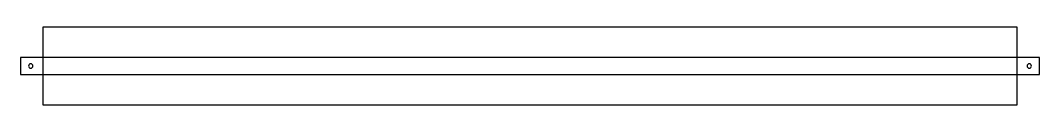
# Model space of a CAD drawing. Header units: millimetres. Extents: x -17 to 769, y 0 to 60.
import ezdxf

# ---------------------------------------------------------------- set-up
doc = ezdxf.new("R2010")
doc.units = ezdxf.units.MM

msp = doc.modelspace()

# ---------------------------------------------------------------- linework, layer by layer
at = {"layer": 'BEND_EXTENT'}
msp.add_lwpolyline([(0, 36.52), (0, 23.52), (752, 23.52), (752, 36.52)], close=True, dxfattribs=at)
at = {"layer": 'INTERIOR_PROFILES', "extrusion": (0, 0, -1)}
for centre in [(9.26, 30.02), (-761.26, 30.02)]:
    msp.add_circle(centre, 1.7, dxfattribs=at)
at = {"layer": 'OUTER_PROFILES'}
msp.add_lwpolyline([(0, 21.26), (0, 7.26), (0, 0), (752, 0), (752, 7.26), (752, 21.26), (752, 23.52), (769.26, 23.52), (769.26, 36.52), (752, 36.52), (752, 38.79), (752, 52.79), (752, 60.05), (0, 60.05), (0, 52.79), (0, 38.79), (0, 36.52), (-17.26, 36.52), (-17.26, 23.52), (0, 23.52)], close=True, dxfattribs=at)

doc.saveas('drawing.dxf')
